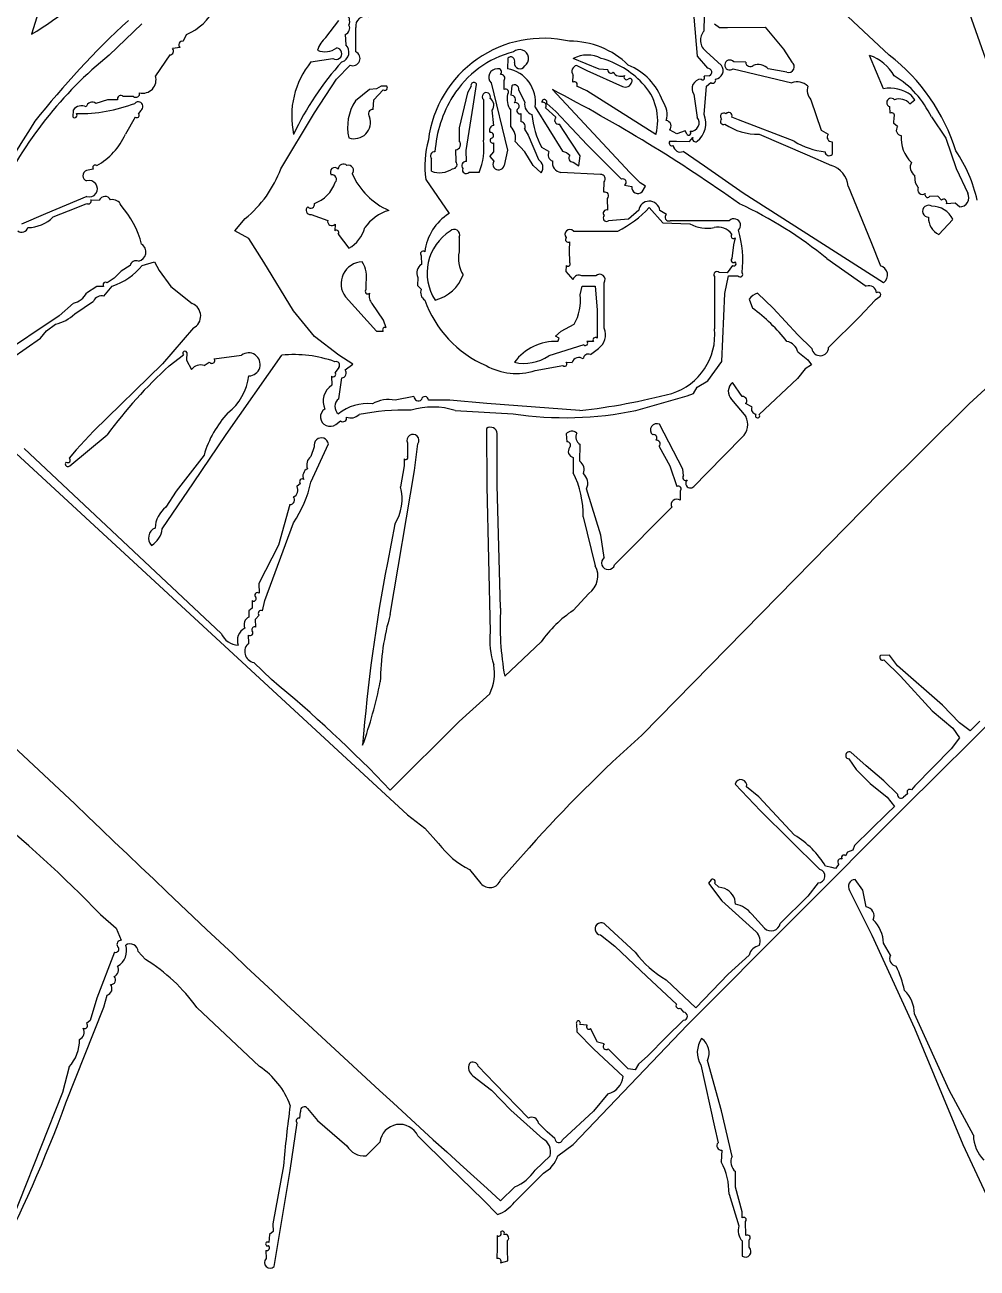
# Model space of a CAD drawing. Extents: x 0 to 7.36, y -0.01 to 6.7.
# Drawn here: x 2.505 to 4.805, y -0.008 to 2.994 of the extents above; entities that cross this region are included whole.
import ezdxf

# ---------------------------------------------------------------- set-up
doc = ezdxf.new("R2010")
doc.units = 0

msp = doc.modelspace()

# ---------------------------------------------------------------- linework, layer by layer
at = {"color": 7, "linetype": 'CONTINUOUS'}
for p, q in [((4.547225, 3.703766), (5.520858, 0.929167)), ((4.592895, 2.920543), (4.387109, 3.113177)), ((3.231966, 2.96276), (3.263722, 3.004565)), ((4.120852, 3.012145), (4.128893, 2.917863)), ((4.145852, 2.979415), (4.146164, 3.015612)), ((2.708923, 2.920719), (2.787733, 2.996156)), ((3.304151, 2.928389), (3.304182, 2.987167)), ((4.170497, 2.996368), (4.182508, 2.986946)), ((4.182508, 2.986946), (4.202442, 2.9875)), ((4.202442, 2.9875), (4.2928, 2.988078)), ((4.2928, 2.988078), (4.337274, 2.93486)), ((2.895739, 2.970706), (2.886922, 2.953851)), ((3.278948, 2.970534), (3.280078, 2.945459)), ((2.855491, 2.921234), (2.820528, 2.870378)), ((2.879778, 2.939132), (2.861962, 2.936267)), ((3.196137, 2.904167), (3.249287, 2.9125)), ((3.671613, 2.91294), (3.670617, 2.887798)), ((3.891894, 2.88707), (3.829513, 2.912249)), ((4.128893, 2.917863), (4.153785, 2.888813)), ((4.187531, 2.895821), (4.150749, 2.92931)), ((4.337274, 2.93486), (4.357349, 2.903972)), ((4.57881, 2.839378), (4.545328, 2.919737)), ((3.258093, 2.862551), (3.290648, 2.896405)), ((3.837909, 2.895842), (3.862597, 2.883733)), ((3.862597, 2.883733), (3.948304, 2.845221)), ((3.912865, 2.885327), (3.891894, 2.88707)), ((4.215686, 2.88782), (4.357475, 2.853609)), ((4.246233, 2.903215), (4.216973, 2.904167)), ((4.34544, 2.879157), (4.30051, 2.887108)), ((3.204795, 2.78159), (3.258093, 2.862551)), ((3.630905, 2.853778), (3.67085, 2.690979)), ((3.662725, 2.837339), (3.662517, 2.859406)), ((3.828667, 2.855219), (3.829184, 2.872257)), ((4.158015, 2.87042), (4.145451, 2.869525)), ((4.151474, 2.845561), (4.161823, 2.854191)), ((3.337534, 2.837519), (3.303569, 2.810036)), ((3.354569, 2.839253), (3.337534, 2.837519)), ((3.348304, 2.812811), (3.370484, 2.83667)), ((3.365342, 2.845833), (3.354569, 2.839253)), ((3.379573, 2.845269), (3.365342, 2.845833)), ((3.573912, 2.829379), (3.553648, 2.744691)), ((3.582837, 2.845935), (3.573912, 2.829379)), ((3.587516, 2.797445), (3.596256, 2.849613)), ((3.681017, 2.846444), (3.678582, 2.823544)), ((3.71276, 2.806794), (3.697964, 2.837146)), ((3.966272, 2.637418), (3.779336, 2.837625)), ((3.862705, 2.834298), (3.838223, 2.845412)), ((4.029185, 2.729167), (3.862705, 2.834298)), ((4.120852, 2.826149), (4.129185, 2.770164)), ((4.145852, 2.777109), (4.151474, 2.845561)), ((4.654173, 2.812486), (4.64568, 2.824108)), ((2.704721, 2.8125), (2.676842, 2.804167)), ((2.729, 2.812347), (2.704721, 2.8125)), ((2.767772, 2.820833), (2.742884, 2.820833)), ((3.346441, 2.789067), (3.348304, 2.812811)), ((3.570849, 2.690658), (3.587516, 2.797445)), ((3.612516, 2.813062), (3.612516, 2.71523)), ((3.737504, 2.795336), (3.803604, 2.688943)), ((3.787558, 2.770791), (3.762283, 2.793271)), ((3.76538, 2.80392), (3.787675, 2.784137)), ((4.403521, 2.812834), (4.428589, 2.739124)), ((4.595277, 2.780583), (4.593835, 2.796198)), ((4.642311, 2.80314), (4.654173, 2.812486)), ((2.621721, 2.787872), (2.620568, 2.771209)), ((2.77126, 2.771093), (2.747903, 2.729527)), ((2.784966, 2.787203), (2.779178, 2.779332)), ((3.123555, 2.646106), (3.204795, 2.78159)), ((3.637839, 2.750983), (3.633774, 2.787416)), ((3.678566, 2.748), (3.678595, 2.787815)), ((3.703839, 2.759165), (3.703408, 2.779523)), ((3.787675, 2.784137), (3.862833, 2.703949)), ((4.228835, 2.764644), (4.212288, 2.771179)), ((4.363069, 2.712516), (4.228835, 2.764644)), ((4.603692, 2.755124), (4.604199, 2.771297)), ((4.694351, 2.771232), (4.729698, 2.719814)), ((3.553648, 2.744691), (3.554183, 2.713686)), ((3.712093, 2.741929), (3.720759, 2.727725)), ((3.804602, 2.741366), (3.796071, 2.753844)), ((3.845851, 2.67753), (3.804602, 2.741366)), ((4.07958, 2.730778), (4.061907, 2.739994)), ((4.099852, 2.737936), (4.07958, 2.730778)), ((4.10433, 2.729038), (4.099852, 2.737936)), ((4.428589, 2.739124), (4.444787, 2.729558)), ((4.612703, 2.748016), (4.603692, 2.755124)), ((3.63755, 2.686687), (3.638064, 2.709104)), ((3.712635, 2.687357), (3.689426, 2.712125)), ((3.720759, 2.727725), (3.745613, 2.668247)), ((3.862833, 2.703949), (3.945755, 2.620944)), ((4.062549, 2.712529), (4.078859, 2.7125)), ((4.078859, 2.7125), (4.110212, 2.711884)), ((4.110212, 2.711884), (4.1184, 2.721757)), ((4.278558, 2.72956), (4.394589, 2.679723)), ((4.454723, 2.711353), (4.454785, 2.680797)), ((4.729698, 2.719814), (4.754188, 2.646839)), ((3.545366, 2.691868), (3.545849, 2.663865)), ((3.571373, 2.663584), (3.570849, 2.690658)), ((3.628198, 2.676204), (3.63755, 2.686687)), ((3.628198, 2.676204), (3.637636, 2.664187)), ((3.67085, 2.690979), (3.662362, 2.653932)), ((3.733058, 2.654108), (3.712635, 2.687357)), ((3.770847, 2.687503), (3.753783, 2.697269)), ((3.803604, 2.688943), (3.812868, 2.685352)), ((3.812868, 2.685352), (3.821108, 2.678827)), ((3.842954, 2.653188), (3.845851, 2.67753)), ((4.146226, 2.65225), (4.095329, 2.68785)), ((4.394589, 2.679723), (4.452958, 2.654097)), ((2.670326, 2.645485), (2.654084, 2.642145)), ((3.486919, 2.640282), (3.487516, 2.670139)), ((3.752319, 2.63668), (3.733058, 2.654108)), ((3.8292, 2.6625), (3.842954, 2.653188)), ((4.239874, 2.586885), (4.146226, 2.65225)), ((4.754188, 2.646839), (4.782216, 2.587281)), ((3.473445, 2.620543), (3.529519, 2.537993)), ((3.602411, 2.6375), (3.577125, 2.6375)), ((3.895646, 2.632272), (3.799695, 2.6375)), ((3.903567, 2.589635), (3.904184, 2.61444)), ((3.990749, 2.612318), (3.966272, 2.637418)), ((4.00426, 2.604086), (3.990749, 2.612318)), ((4.656134, 2.612129), (4.654231, 2.630108)), ((4.662521, 2.601253), (4.656134, 2.612129)), ((3.953572, 2.606622), (3.971243, 2.603089)), ((3.996018, 2.590816), (4.00426, 2.604086)), ((4.579187, 2.370833), (4.239874, 2.586885)), ((4.493765, 2.604524), (4.548463, 2.470545)), ((2.654499, 2.579161), (2.554562, 2.537492)), ((2.573525, 2.52977), (2.628866, 2.551724)), ((2.628866, 2.551724), (2.654399, 2.562497)), ((2.664174, 2.571434), (2.684705, 2.570238)), ((3.912878, 2.54638), (3.912518, 2.574548)), ((4.012918, 2.552884), (4.045625, 2.515481)), ((4.710049, 2.579779), (4.69017, 2.579167)), ((4.718901, 2.570681), (4.710049, 2.579779)), ((4.751693, 2.563111), (4.730575, 2.561927)), ((4.762522, 2.554167), (4.751693, 2.563111)), ((2.554562, 2.537492), (2.496671, 2.512466)), ((3.012067, 2.496514), (3.037331, 2.525941)), ((3.196247, 2.536004), (3.236544, 2.521216)), ((3.962595, 2.524612), (3.914855, 2.520833)), ((3.987626, 2.545961), (3.962595, 2.524612)), ((4.054782, 2.535878), (4.038931, 2.545433)), ((4.746414, 2.5241), (4.712521, 2.4875)), ((3.046248, 2.477838), (3.012067, 2.496514)), ((3.25415, 2.512531), (3.253771, 2.496507)), ((3.829734, 2.495817), (3.936874, 2.495833)), ((4.045625, 2.515481), (4.111418, 2.513027)), ((4.166094, 2.520833), (4.063396, 2.520833)), ((4.206307, 2.520833), (4.166094, 2.520833)), ((3.082341, 2.420638), (3.046248, 2.477838)), ((3.262135, 2.488443), (3.287515, 2.454167)), ((3.554183, 2.481276), (3.554183, 2.445924)), ((3.820851, 2.449381), (3.821396, 2.469633)), ((4.216791, 2.462479), (4.212519, 2.429528)), ((4.220783, 2.47923), (4.216791, 2.462479)), ((4.548463, 2.470545), (4.571519, 2.412166)), ((3.462516, 2.436324), (3.463105, 2.415409)), ((3.820927, 2.419538), (3.820851, 2.449381)), ((2.759553, 2.412269), (2.737738, 2.398823)), ((2.788548, 2.412889), (2.818513, 2.421449)), ((2.818513, 2.421449), (2.829719, 2.400698)), ((3.15412, 2.303024), (3.082341, 2.420638)), ((3.812517, 2.397976), (3.813143, 2.412825)), ((4.21406, 2.412898), (4.201544, 2.395229)), ((4.442167, 2.429262), (4.537289, 2.362846)), ((2.721029, 2.382391), (2.704083, 2.370749)), ((2.737738, 2.398823), (2.721029, 2.382391)), ((2.829719, 2.400698), (2.85732, 2.362301)), ((3.454182, 2.383771), (3.453565, 2.364638)), ((3.828955, 2.378975), (3.812517, 2.397976)), ((3.883893, 2.3875), (3.850605, 2.3875)), ((4.170852, 2.385753), (4.170852, 2.349311)), ((4.201544, 2.395229), (4.181602, 2.395833)), ((4.195852, 2.345391), (4.204221, 2.387534)), ((4.204221, 2.387534), (4.227094, 2.3875)), ((2.678842, 2.361825), (2.654347, 2.345978)), ((2.69539, 2.362182), (2.678842, 2.361825)), ((2.696191, 2.338217), (2.716161, 2.363021)), ((2.85732, 2.362301), (2.909466, 2.32053)), ((3.329182, 2.354912), (3.329182, 2.371515)), ((3.453565, 2.364638), (3.462563, 2.355155)), ((3.845851, 2.342187), (3.850905, 2.362836)), ((3.850905, 2.362836), (3.88286, 2.362892)), ((3.88286, 2.362892), (3.887518, 2.305974)), ((3.904184, 2.260966), (3.904184, 2.370913)), ((4.170852, 2.349311), (4.170852, 2.259737)), ((4.188088, 2.180521), (4.195852, 2.345391)), ((4.312741, 2.309485), (4.274308, 2.346194)), ((2.622289, 2.321413), (2.587693, 2.290736)), ((2.625436, 2.295749), (2.670543, 2.326656)), ((3.27916, 2.336864), (3.354182, 2.254167)), ((3.370946, 2.280656), (3.343968, 2.32121)), ((4.254022, 2.331212), (4.262285, 2.309935)), ((4.5588, 2.329078), (4.521254, 2.288754)), ((4.569604, 2.3371), (4.5588, 2.329078)), ((2.587693, 2.290736), (2.395484, 2.162231)), ((3.204538, 2.240924), (3.15412, 2.303024)), ((3.887518, 2.305974), (3.887518, 2.250979)), ((4.372093, 2.245434), (4.312741, 2.309485)), ((4.521254, 2.288754), (4.446234, 2.214334)), ((2.543267, 2.237207), (2.557134, 2.254752)), ((2.557134, 2.254752), (2.579287, 2.270932)), ((2.912075, 2.261744), (2.8374, 2.175568)), ((3.354182, 2.254167), (3.370542, 2.253929)), ((3.377955, 2.262101), (3.370946, 2.280656)), ((3.786477, 2.241893), (3.800047, 2.254161)), ((3.800047, 2.254161), (3.831392, 2.270648)), ((2.437911, 2.163964), (2.543267, 2.237207)), ((3.263526, 2.195882), (3.204538, 2.240924)), ((3.795855, 2.237495), (3.786477, 2.241893)), ((3.792354, 2.229034), (3.795855, 2.237495)), ((3.878608, 2.228794), (3.862632, 2.22927)), ((3.887518, 2.250979), (3.886945, 2.237189)), ((4.40563, 2.2121), (4.372093, 2.245434)), ((2.853812, 2.169984), (2.887897, 2.19682)), ((2.896445, 2.202535), (2.895846, 2.184088)), ((2.96251, 2.187496), (3.028348, 2.195833)), ((2.991513, 2.0042), (3.125857, 2.195833)), ((3.296886, 2.174679), (3.263526, 2.195882)), ((3.854812, 2.220813), (3.770452, 2.194325)), ((3.871195, 2.198031), (3.890168, 2.212253)), ((4.371803, 2.203786), (4.396145, 2.184915)), ((2.8374, 2.175568), (2.671174, 2.012724)), ((2.895846, 2.184088), (2.907478, 2.161488)), ((2.938461, 2.17079), (2.950436, 2.179568)), ((3.263041, 2.166093), (3.254171, 2.154602)), ((3.278568, 2.160596), (3.296886, 2.174679)), ((3.737402, 2.158914), (3.804198, 2.170833)), ((3.812376, 2.178989), (3.826856, 2.178551)), ((4.154565, 2.133916), (4.188088, 2.180521)), ((4.389881, 2.162824), (4.37122, 2.139489)), ((4.40494, 2.17241), (4.389881, 2.162824)), ((4.396145, 2.184915), (4.40494, 2.17241)), ((4.785412, 2.078812), (4.887122, 2.172108)), ((3.245429, 2.145134), (3.246447, 2.123582)), ((3.263042, 2.091086), (3.270464, 2.141119)), ((4.128847, 2.118583), (4.154565, 2.133916)), ((4.37122, 2.139489), (4.278793, 2.053076)), ((4.104536, 2.097978), (4.119937, 2.103682)), ((4.119937, 2.103682), (4.128847, 2.118583)), ((4.237442, 2.09592), (4.214038, 2.129905)), ((3.444619, 2.096384), (3.399581, 2.0875)), ((3.53139, 2.0875), (3.479779, 2.087119)), ((3.620465, 2.079167), (3.53139, 2.0875)), ((3.845716, 2.06238), (3.620465, 2.079167)), ((3.98076, 2.0625), (4.104536, 2.097978)), ((4.212122, 2.089051), (4.246085, 2.048379)), ((4.261101, 2.071234), (4.245766, 2.079261)), ((4.571169, 1.864926), (4.785412, 2.078812)), ((3.544621, 2.062431), (3.684608, 2.054167)), ((2.671174, 2.012724), (2.628944, 1.967895)), ((3.255839, 2.02905), (3.267404, 2.03786)), ((3.620263, 2.019324), (3.620924, 1.879099)), ((4.093915, 1.921205), (4.038148, 2.029187)), ((2.613572, 1.929167), (2.703821, 2.00393)), ((2.912493, 1.888123), (2.991513, 2.0042)), ((3.195848, 1.889429), (3.238465, 1.981819)), ((3.429182, 1.984555), (3.42932, 1.952327)), ((3.445849, 1.917312), (3.454182, 1.982326)), ((3.64585, 1.971711), (3.646079, 2.006694)), ((3.81239, 2.00592), (3.813894, 1.987099)), ((4.237855, 1.998103), (4.153153, 1.912112)), ((2.462671, 1.978959), (3.429557, 1.086596)), ((2.979018, 1.524175), (2.503628, 1.971138)), ((2.628944, 1.967895), (2.612404, 1.947419)), ((2.937918, 1.954824), (2.87028, 1.867643)), ((3.204181, 1.974764), (3.196149, 1.951129)), ((3.64585, 1.882459), (3.64585, 1.971711)), ((3.845234, 1.939779), (3.845949, 1.980666)), ((4.037167, 1.975779), (4.062507, 1.928713)), ((3.420849, 1.928882), (3.412515, 1.87838)), ((3.421179, 1.946058), (3.420849, 1.928882)), ((3.829517, 1.94909), (3.829558, 1.912256)), ((4.062507, 1.928713), (4.079532, 1.878935)), ((3.387543, 1.570102), (3.445849, 1.917312)), ((4.095852, 1.905407), (4.093915, 1.921205)), ((4.153153, 1.912112), (4.120982, 1.879326)), ((2.836899, 1.776752), (2.912493, 1.888123)), ((2.87028, 1.867643), (2.845594, 1.82877)), ((3.170961, 1.88587), (3.162258, 1.878829)), ((3.620924, 1.879099), (3.629183, 1.528052)), ((3.654183, 1.584974), (3.64585, 1.882459)), ((3.896395, 1.761307), (3.861911, 1.873437)), ((4.571169, 1.864926), (3.995427, 1.278903)), ((4.087518, 1.868258), (4.087505, 1.84582)), ((3.14523, 1.835291), (3.117752, 1.737293)), ((3.853599, 1.805654), (3.882759, 1.687383)), ((4.067236, 1.829058), (3.929537, 1.689631)), ((3.08437, 1.603969), (3.153728, 1.791628)), ((3.398563, 1.787771), (3.380618, 1.695043)), ((3.904184, 1.707369), (3.896395, 1.761307)), ((3.117752, 1.737293), (3.070423, 1.645118)), ((3.070423, 1.645118), (3.07121, 1.621386)), ((3.053848, 1.603681), (3.054369, 1.585271)), ((3.07892, 1.578976), (3.08437, 1.603969)), ((3.867307, 1.62071), (3.829519, 1.579835)), ((3.054369, 1.585271), (3.045867, 1.579186)), ((3.045867, 1.579186), (3.046326, 1.563395)), ((3.061991, 1.558869), (3.07111, 1.568067)), ((3.063096, 1.538965), (3.061991, 1.558869)), ((3.04612, 1.501331), (3.045334, 1.519798)), ((3.752143, 1.503805), (3.664009, 1.420736)), ((4.593147, 1.471435), (4.571858, 1.47134)), ((4.612502, 1.445853), (4.593147, 1.471435)), ((3.100514, 1.412599), (3.057862, 1.45407)), ((4.579569, 1.460677), (4.619612, 1.421233)), ((4.721031, 1.350903), (4.612502, 1.445853)), ((4.619612, 1.421233), (4.696173, 1.337281)), ((2.625629, 1.112622), (2.331828, 1.387747)), ((3.628175, 1.37878), (3.553798, 1.31151)), ((4.762598, 1.308719), (4.721031, 1.350903)), ((4.629526, 1.104395), (4.87268, 1.345697)), ((4.696173, 1.337281), (4.746182, 1.2952)), ((3.553798, 1.31151), (3.387515, 1.145833)), ((4.746182, 1.2952), (4.762572, 1.271864)), ((4.787921, 1.288742), (4.762598, 1.308719)), ((4.811819, 1.312158), (4.787921, 1.288742)), ((4.762572, 1.271864), (4.742019, 1.245767)), ((4.537241, 1.204635), (4.499638, 1.2375)), ((4.742019, 1.245767), (4.654563, 1.156067)), ((4.494928, 1.221211), (4.512698, 1.195692)), ((4.579539, 1.168694), (4.537241, 1.204635)), ((4.512698, 1.195692), (4.54678, 1.162122)), ((4.220701, 1.160554), (4.281874, 1.095558)), ((4.277526, 1.129559), (4.248271, 1.153851)), ((4.54678, 1.162122), (4.587576, 1.129107)), ((4.61292, 1.136258), (4.579539, 1.168694)), ((4.654563, 1.156067), (4.646166, 1.146408)), ((4.364073, 1.037103), (4.277526, 1.129559)), ((4.587576, 1.129107), (4.605083, 1.106436)), ((4.636996, 1.137202), (4.626838, 1.128551)), ((3.429557, 1.086596), (3.470764, 1.054245)), ((4.105089, 0.579542), (4.629526, 1.104395)), ((4.281874, 1.095558), (4.425169, 0.954196)), ((4.587916, 1.089097), (4.50883, 1.012405)), ((4.605083, 1.106436), (4.587916, 1.089097)), ((3.470764, 1.054245), (3.504312, 1.017325)), ((3.654208, 0.929193), (3.723337, 1.006936)), ((4.492181, 0.996225), (4.486839, 0.987162)), ((4.50452, 1.000911), (4.492181, 0.996225)), ((4.50883, 1.012405), (4.50452, 1.000911)), ((4.454391, 0.959391), (4.438995, 0.961916)), ((4.471265, 0.967017), (4.462811, 0.956755)), ((3.579298, 0.954029), (3.606433, 0.920495)), ((4.462811, 0.956755), (4.454391, 0.959391)), ((4.16288, 0.929445), (4.155921, 0.921221)), ((4.155921, 0.921221), (4.188451, 0.878788)), ((4.180875, 0.911898), (4.170782, 0.920911)), ((4.195792, 0.90803), (4.180875, 0.911898)), ((4.420789, 0.92201), (4.396158, 0.889999)), ((4.49709, 0.903767), (4.550793, 0.795985)), ((4.529187, 0.904167), (4.510393, 0.929784)), ((4.536922, 0.864135), (4.529187, 0.904167)), ((4.188451, 0.878788), (4.271011, 0.803962)), ((4.396158, 0.889999), (4.329399, 0.823897)), ((2.687667, 0.845706), (2.725877, 0.812669)), ((4.291748, 0.812512), (4.260563, 0.846204)), ((2.725877, 0.812669), (2.737979, 0.783267)), ((3.979092, 0.754249), (3.907787, 0.820722)), ((3.895555, 0.796352), (3.929585, 0.7694)), ((4.550793, 0.795985), (4.653817, 0.571076)), ((2.721583, 0.754516), (2.679179, 0.643654)), ((2.778813, 0.756169), (2.796293, 0.737228)), ((3.929585, 0.7694), (4.007166, 0.695606)), ((4.595985, 0.747614), (4.578879, 0.776083)), ((4.254573, 0.747583), (4.203953, 0.701217)), ((4.007166, 0.695606), (4.07865, 0.629467)), ((4.203953, 0.701217), (4.125985, 0.620268)), ((4.125985, 0.620268), (4.053811, 0.687743)), ((2.679179, 0.643654), (2.663123, 0.590001)), ((2.695846, 0.621702), (2.703621, 0.650887)), ((2.604178, 0.391091), (2.695846, 0.621702)), ((2.920747, 0.620949), (3.071761, 0.47879)), ((4.087919, 0.619381), (4.096109, 0.609695)), ((4.737044, 0.421721), (4.653577, 0.606006)), ((2.663123, 0.590001), (2.653798, 0.582763)), ((3.829407, 0.290501), (4.105089, 0.579542)), ((3.837309, 0.581542), (3.837887, 0.562258)), ((3.862893, 0.578256), (3.845465, 0.580172)), ((4.096139, 0.590114), (4.054318, 0.549324)), ((4.653817, 0.571076), (4.770255, 0.290243)), ((3.837887, 0.562258), (3.879319, 0.52072)), ((3.888415, 0.53702), (3.87121, 0.570037)), ((4.054318, 0.549324), (4.009305, 0.503981)), ((3.879319, 0.52072), (3.95032, 0.454227)), ((3.904598, 0.532998), (3.888415, 0.53702)), ((3.96213, 0.472565), (3.914155, 0.520947)), ((3.987414, 0.483857), (3.979192, 0.47084)), ((4.009305, 0.503981), (3.987414, 0.483857)), ((4.137519, 0.482227), (4.170852, 0.332947)), ((4.187534, 0.37136), (4.153881, 0.492776)), ((2.611905, 0.477405), (2.596377, 0.416045)), ((3.587173, 0.456371), (3.631881, 0.421087)), ((3.640049, 0.437201), (3.600247, 0.479213)), ((3.979192, 0.47084), (3.96213, 0.472565)), ((3.631881, 0.421087), (3.678846, 0.373092)), ((3.721201, 0.353903), (3.640049, 0.437201)), ((4.795896, 0.312457), (4.737044, 0.421721)), ((2.596377, 0.416045), (2.429178, -0.004167)), ((3.912863, 0.412731), (3.878768, 0.370573)), ((3.169138, 0.353777), (3.170848, 0.369415)), ((3.187848, 0.376881), (3.212219, 0.348391)), ((3.678846, 0.373092), (3.755726, 0.30427)), ((3.878768, 0.370573), (3.803955, 0.301198)), ((4.213072, 0.261254), (4.187534, 0.37136)), ((3.145848, 0.227635), (3.162514, 0.342262)), ((3.212219, 0.348391), (3.282691, 0.28737)), ((3.766209, 0.320739), (3.745938, 0.342108)), ((4.170852, 0.332947), (4.179186, 0.294215)), ((3.454574, 0.310828), (3.529582, 0.236275)), ((3.785174, 0.304493), (3.766209, 0.320739)), ((3.329267, 0.262597), (3.362591, 0.295918)), ((3.79268, 0.262821), (3.829407, 0.290501)), ((4.188123, 0.276518), (4.186903, 0.248133)), ((4.770255, 0.290243), (4.895855, 0.020833)), ((3.773381, 0.2628), (3.737167, 0.228425)), ((3.129727, 0.238702), (3.104181, 0.098502)), ((3.10707, -0.004447), (3.145848, 0.227635)), ((3.529582, 0.236275), (3.612241, 0.156857)), ((3.687259, 0.151365), (3.757352, 0.221027)), ((4.221278, 0.187236), (4.221313, 0.225024)), ((3.68805, 0.1878), (3.654183, 0.154167)), ((4.237519, 0.127455), (4.221278, 0.187236)), ((3.612241, 0.156857), (3.646791, 0.120833)), ((4.205842, 0.170441), (4.229784, 0.094201)), ((4.23731, 0.112761), (4.237519, 0.127455)), ((3.104181, 0.098502), (3.104734, 0.080412)), ((4.246287, 0.070566), (4.245862, 0.104589)), ((3.095714, 0.072635), (3.093974, 0.053789)), ((3.104734, 0.080412), (3.095714, 0.072635)), ((3.645533, 0.070382), (3.64585, 0.04108)), ((3.086952, 0.03426), (3.087514, 0.014713)), ((3.64585, 0.04108), (3.645233, 0.014723)), ((3.67085, 0.034984), (3.67085, 0.058037)), ((3.671148, 0.009488), (3.67085, 0.034984)), ((4.237844, 0.057365), (4.237519, 0.020833)), ((4.254186, 0.041948), (4.254186, 0.05966)), ((3.654183, 0.004167), (3.671148, 0.009488))]:
    msp.add_line(p, q, dxfattribs=at)
for centre, radius, start, end in [((28.595334, -5.430366), 27.39451, 159.238307, 162.141061), ((2.174281, 3.558805), 0.682508, 300.51607, 341.444804), ((2.848461, 3.087577), 0.126071, 292.024535, 335.097127), ((4.197691, 1.44164), 2.126892, 132.707025, 141.667652), ((3.267445, 3.002681), 0.022163, 334.895857, 416.569181), ((3.327901, 2.990474), 0.023949, 70.924669, 187.937254), ((3.273942, 2.985405), 0.015691, 288.605272, 390.114742), ((4.169735, 2.956458), 0.033128, 136.131761, 235.031346), ((2.885143, 2.945621), 0.00842, 77.799218, 230.415609), ((3.271479, 2.91491), 0.062056, 129.549008, 163.569824), ((3.263336, 2.927553), 0.024513, 288.078841, 406.924958), ((3.757519, 2.681346), 0.27995, 77.04157, 172.89281), ((3.822417, 2.756164), 0.198014, 45.093526, 90.613723), ((3.319971, 2.162116), 0.974093, 128.851159, 154.628849), ((2.855409, 2.930179), 0.008945, 270.528556, 402.893744), ((3.230241, 2.977124), 0.048259, 247.737354, 305.776951), ((3.256752, 2.924199), 0.013878, 237.456722, 442.955612), ((3.297325, 2.912429), 0.017359, 247.381506, 426.84303), ((3.747294, 2.690647), 0.245967, 104.700758, 147.971906), ((3.678842, 2.906856), 0.009449, 335.617947, 499.916098), ((3.699503, 2.912241), 0.021917, 306.635045, 491.869269), ((3.863511, 2.849218), 0.071616, 62.083839, 118.341986), ((3.841842, 2.708393), 0.211439, 43.089985, 74.867079), ((4.510699, 2.817174), 0.10825, 29.50435, 71.343627), ((4.307149, 2.55062), 0.467433, 17.235822, 52.315761), ((3.356715, 2.773139), 0.207252, 140.786253, 192.249315), ((3.786064, 2.434243), 0.697321, 137.622033, 154.979802), ((3.645481, 2.867502), 0.02002, 87.834808, 223.27564), ((3.648619, 2.880065), 0.007815, 309.789296, 467.740673), ((3.656591, 2.807228), 0.081782, 351.638643, 440.124456), ((3.700735, 2.900983), 0.013431, 171.556352, 331.886285), ((3.841408, 2.881141), 0.015112, 103.388639, 216.008315), ((3.920218, 2.884456), 0.007404, 173.244961, 320.292369), ((3.907973, 2.761333), 0.145557, 19.132366, 68.124725), ((4.154588, 2.879315), 0.009532, 291.066148, 454.836026), ((4.170669, 2.88355), 0.020855, 276.713834, 396.045178), ((4.207443, 2.896693), 0.012111, 38.103399, 312.891103), ((4.256839, 2.903391), 0.010607, 180.950703, 314.562252), ((4.275965, 2.864768), 0.03319, 42.307459, 110.609526), ((4.349606, 2.892423), 0.013904, 252.56411, 416.163575), ((2.789773, 2.860944), 0.032169, 255.700778, 377.054103), ((3.589524, 2.847855), 0.006958, 14.641475, 196.015802), ((3.654881, 2.864798), 0.009348, 324.766738, 457.755629), ((3.832313, 2.849212), 0.007027, 327.261169, 481.254032), ((3.944089, 2.890487), 0.021122, 210.627992, 295.13425), ((3.955535, 2.859301), 0.015828, 242.819357, 347.037481), ((3.958343, 2.86772), 0.006418, 145.390195, 305.402947), ((3.966163, 2.858662), 0.00561, 328.73606, 496.993612), ((3.905741, 2.762514), 0.127869, 344.882818, 404.940161), ((4.139296, 2.839635), 0.022848, 92.32639, 216.171852), ((4.142036, 2.865868), 0.005004, 222.866592, 406.95881), ((4.166066, 2.86034), 0.007471, 235.39575, 379.526882), ((4.370376, 2.818685), 0.037231, 46.806988, 110.274324), ((4.48631, 2.673689), 0.229773, 25.120284, 58.924353), ((2.737079, 2.81473), 0.008423, 46.433479, 196.434721), ((2.773476, 2.827384), 0.008686, 228.948159, 375.954148), ((3.374296, 2.841744), 0.006346, 233.083296, 393.743684), ((3.619618, 2.8201), 0.009998, 334.236408, 584.744679), ((3.666556, 2.831475), 0.007005, 307.808031, 483.152257), ((3.715359, 2.815133), 0.045802, 166.352746, 216.614947), ((3.679621, 2.813014), 0.010581, 313.962282, 455.63454), ((3.687728, 2.838583), 0.010336, 352.010906, 490.487316), ((1.942863, -0.678888), 3.967177, 54.775391, 62.424529), ((4.429919, 2.836352), 0.035355, 164.453199, 221.697739), ((4.594483, 2.753964), 0.08684, 53.874945, 100.398012), ((2.641761, 2.77384), 0.024464, 61.686443, 145.000273), ((2.636492, 3.157082), 0.37761, 268.975379, 290.835813), ((2.667945, 2.79218), 0.014928, 53.418951, 167.632049), ((2.779148, 2.796739), 0.011171, 301.389552, 498.322783), ((3.397593, 2.747067), 0.113161, 146.189583, 193.404701), ((3.782501, 2.668624), 0.287494, 147.971906, 176.270371), ((3.618587, 2.799293), 0.019279, 321.971803, 418.633714), ((3.690122, 2.797364), 0.008632, 311.34127, 471.44856), ((3.737411, 2.801258), 0.025264, 167.343753, 252.465957), ((3.75972, 2.806969), 0.006429, 331.68443, 547.726346), ((3.756474, 2.798754), 0.007988, 316.655467, 473.030937), ((4.003723, 2.777333), 0.052438, 343.728701, 397.203331), ((4.597047, 2.806078), 0.010389, 38.181105, 251.993893), ((4.617226, 2.781915), 0.03286, 40.235953, 111.442967), ((2.625067, 2.775466), 0.006194, 223.409293, 401.037945), ((2.775317, 2.775119), 0.005715, 224.78294, 407.495304), ((3.300303, 2.758218), 0.039511, 251.115325, 379.643373), ((3.34499, 2.778753), 0.010415, 81.99006, 224.137396), ((3.700375, 2.78571), 0.00689, 131.34127, 296.110832), ((3.936593, 2.795694), 0.207622, 185.119467, 208.298128), ((3.79446, 2.763647), 0.009934, 134.014557, 279.332104), ((4.052278, 2.74934), 0.013419, 315.854515, 442.364409), ((4.11326, 2.757235), 0.020512, 266.945347, 399.071416), ((4.092071, 2.756557), 0.057574, 310.073113, 380.914243), ((4.192154, 2.760482), 0.007286, 129.506714, 299.914419), ((4.193546, 2.772243), 0.008603, 53.592094, 225.529672), ((4.205029, 2.774419), 0.00795, 335.944042, 503.331136), ((4.598675, 2.774919), 0.006605, 326.75053, 480.961536), ((3.993959, 1.794668), 1.754595, 146.590355, 157.672018), ((3.639028, 2.739248), 0.011795, 95.787622, 209.310062), ((3.629773, 2.726098), 0.007448, 312.062144, 457.941886), ((3.65257, 2.72055), 0.037806, 347.124802, 406.55861), ((3.702415, 2.747888), 0.011366, 328.379696, 442.799095), ((4.108295, 2.732848), 0.005499, 223.853325, 405.2366), ((4.275887, 2.872086), 0.142551, 235.812975, 271.073775), ((4.622857, 2.739608), 0.013183, 140.37635, 263.906131), ((2.59929, 2.795989), 0.162798, 299.217991, 335.905115), ((3.704059, 2.653305), 0.232929, 164.389978, 188.08546), ((3.543728, 2.70522), 0.013453, 276.995467, 398.996601), ((3.462124, 2.69526), 0.151712, 337.621449, 367.563549), ((3.634793, 2.71437), 0.006199, 90.283325, 301.846619), ((4.067967, 2.708434), 0.006792, 142.919963, 298.835789), ((4.088521, 2.703783), 0.017327, 184.298264, 293.136085), ((4.125087, 2.718658), 0.00737, 155.137784, 303.322969), ((4.45612, 2.863438), 0.177302, 238.344136, 264.062343), ((4.454079, 2.722815), 0.01148, 144.0351, 273.214968), ((4.703649, 2.720689), 0.082396, 175.95614, 225.958322), ((3.494565, 2.677318), 0.010061, 84.005982, 225.52322), ((3.783694, 2.679588), 0.015089, 148.360856, 253.568763), ((3.828013, 2.67208), 0.009654, 135.664956, 277.063205), ((4.447607, 2.687526), 0.009838, 182.555477, 316.847532), ((4.469973, 2.495836), 0.343219, 12.560365, 34.274682), ((2.659129, 2.629476), 0.013637, 111.712353, 248.802362), ((2.675042, 2.649194), 0.005999, 51.734957, 218.183373), ((2.856516, 2.746702), 0.285358, 309.319148, 339.358109), ((3.253684, 2.638331), 0.010712, 41.217325, 217.974628), ((3.274425, 2.644806), 0.012697, 47.492265, 177.367983), ((3.286371, 2.642078), 0.012549, 319.048697, 465.559699), ((3.506882, 2.692767), 0.056154, 249.175223, 303.935392), ((3.538436, 2.656574), 0.010398, 268.86588, 404.523264), ((3.570509, 2.653297), 0.010324, 85.200287, 219.262104), ((3.570639, 2.643423), 0.008783, 157.645754, 317.59665), ((3.64913, 2.656964), 0.013575, 147.853954, 347.096043), ((3.733973, 2.649278), 0.022255, 325.522423, 418.465586), ((3.803082, 2.661233), 0.023973, 170.680649, 261.877737), ((4.435391, 2.598055), 0.058731, 6.323361, 72.596394), ((4.666753, 2.64991), 0.023429, 150.463317, 237.692335), ((2.660518, 2.598011), 0.019787, 252.29219, 468.626588), ((3.177496, 2.639543), 0.081459, 289.234691, 341.403394), ((3.246655, 2.620927), 0.010906, 317.545438, 457.453189), ((3.454407, 2.704275), 0.173494, 203.947679, 246.064265), ((3.896385, 2.621666), 0.010632, 317.186694, 453.987851), ((3.94931, 2.61359), 0.008168, 301.450984, 475.796698), ((3.905935, 2.580841), 0.009107, 316.285993, 465.07217), ((3.985501, 2.600728), 0.014452, 170.594424, 316.697068), ((4.673124, 2.596135), 0.011773, 154.23207, 303.292269), ((4.685307, 2.583368), 0.006426, 152.915846, 319.168446), ((4.762876, 2.576369), 0.022205, 269.084728, 389.432806), ((2.65838, 2.567957), 0.006757, 233.905028, 390.967592), ((2.698719, 2.564092), 0.015302, 27.571181, 156.321358), ((2.716928, 2.549726), 0.021946, 21.243799, 102.220313), ((2.569884, 2.409067), 0.223922, 14.257936, 41.580574), ((3.194616, 2.546338), 0.010462, 128.165361, 278.968364), ((3.195555, 2.559974), 0.00917, 216.158124, 376.848738), ((3.828628, 2.719324), 0.248325, 295.842809, 317.913398), ((4.012975, 2.542199), 0.025626, 91.513874, 171.557763), ((4.013528, 2.542243), 0.025603, 7.156865, 92.754493), ((3.797525, 1.637497), 1.021007, 50.848073, 64.873378), ((4.687839, 2.54348), 0.014505, 58.297069, 268.744462), ((4.695426, 2.49898), 0.056841, 26.228285, 89.963508), ((4.724112, 2.565469), 0.00737, 331.277197, 494.992668), ((2.511284, 2.592483), 0.088357, 270.775708, 314.783513), ((3.41595, 2.439976), 0.110442, 106.805662, 144.579759), ((3.5981, 2.429554), 0.128306, 122.311053, 172.719537), ((3.909962, 2.527385), 0.008177, 134.953695, 306.751559), ((3.90998, 2.538823), 0.008094, 69.021761, 224.272381), ((4.059883, 2.52881), 0.008716, 125.816975, 293.768592), ((4.217559, 2.509317), 0.0161, 313.200958, 494.33392), ((4.731979, 2.527501), 0.044483, 178.097409, 244.059966), ((2.497476, 2.508734), 0.015693, 233.071861, 342.95586), ((3.246343, 2.518892), 0.010071, 166.658835, 320.823654), ((3.257603, 2.492112), 0.005831, 321.011425, 491.077894), ((3.248584, 2.523936), 0.079896, 299.161204, 345.539545), ((3.597224, 2.394368), 0.120532, 122.667447, 212.747883), ((3.54184, 2.486537), 0.013417, 336.916341, 496.140859), ((3.821134, 2.487937), 0.011665, 42.501562, 222.377813), ((4.152562, 2.587572), 0.085146, 241.104729, 281.572192), ((4.178372, 2.461523), 0.043519, 38.220114, 101.572192), ((3.981108, 2.424616), 0.258004, 353.629543, 376.427725), ((2.77453, 2.445074), 0.022796, 282.708994, 417.110993), ((3.81772, 2.475503), 0.006926, 138.693349, 302.060421), ((4.21665, 2.483819), 0.006175, 131.44573, 312.007131), ((3.466766, 2.440987), 0.006309, 49.911897, 227.648757), ((3.621807, 2.428775), 0.069764, 165.77038, 213.306285), ((2.669614, 2.508058), 0.152324, 287.793059, 321.33364), ((2.77347, 2.410133), 0.014081, 64.442647, 171.273979), ((3.32154, 2.368461), 0.052862, 91.673634, 216.70777), ((3.261826, 2.384828), 0.068659, 348.819628, 392.088117), ((3.474969, 2.394986), 0.023619, 120.1545, 208.347011), ((3.817072, 2.416138), 0.00514, 220.135608, 401.409384), ((4.216468, 2.425289), 0.005794, 132.967406, 313.498228), ((4.217585, 2.416736), 0.005212, 227.441116, 416.574862), ((4.565079, 2.389593), 0.023473, 306.944561, 434.075771), ((2.700178, 2.366017), 0.006135, 50.467059, 218.699871), ((3.473567, 2.421739), 0.095217, 283.533705, 340.825966), ((3.843098, 2.374811), 0.014744, 59.390359, 163.592442), ((3.893332, 2.378342), 0.013152, 325.606634, 495.864144), ((4.176293, 2.390723), 0.007369, 43.906961, 222.413152), ((4.232199, 2.391877), 0.006724, 220.609325, 397.699609), ((2.610358, 2.370185), 0.050209, 283.746362, 331.177163), ((3.333693, 2.350373), 0.006399, 134.828093, 309.829822), ((3.358637, 2.337857), 0.022188, 159.963791, 228.613355), ((3.482304, 2.347146), 0.021304, 157.918875, 237.272365), ((3.735639, 2.327231), 0.111221, 329.419584, 367.727687), ((4.295157, 2.29674), 0.05367, 112.85902, 140.035918), ((4.543682, 2.345425), 0.018557, 2.984715, 110.150383), ((4.566277, 2.342039), 0.005954, 303.965057, 493.03584), ((2.689787, 2.318192), 0.021023, 72.265758, 156.259247), ((2.897495, 2.290548), 0.032283, 296.847729, 428.235606), ((3.726696, 2.420144), 0.271581, 199.559158, 246.635032), ((2.558067, 2.365708), 0.097123, 282.620369, 313.919366), ((3.984302, 1.938723), 0.46376, 38.797342, 53.172283), ((3.374504, 2.257783), 0.005527, 51.367083, 224.214345), ((3.868067, 2.244986), 0.039495, 304.028059, 383.867634), ((4.022548, 2.245742), 0.148963, 287.459688, 365.390976), ((3.786441, 2.106332), 0.122844, 87.240883, 143.637036), ((3.858632, 2.225124), 0.00576, 228.459684, 406.024185), ((3.882892, 2.232876), 0.005918, 46.780222, 223.614552), ((4.338935, 2.19628), 0.033714, 12.86404, 78.354005), ((2.89169, 2.200397), 0.005213, 24.201963, 223.329282), ((3.045554, 2.173872), 0.027898, 270.976335, 488.075972), ((3.15639, 1.91316), 0.284317, 69.966708, 96.164903), ((3.711733, 2.281134), 0.104804, 256.640504, 304.074793), ((3.866441, 2.185697), 0.013219, 68.919238, 174.252036), ((4.425822, 2.215216), 0.020431, 188.774409, 357.524474), ((3.592007, 1.35243), 1.101511, 132.079879, 143.739286), ((2.929213, 2.145345), 0.027073, 70.024748, 143.397856), ((2.956511, 2.183475), 0.007222, 212.743511, 393.840206), ((3.256582, 2.171988), 0.008745, 317.618858, 468.631903), ((3.692068, 2.30268), 0.150745, 241.002126, 287.501496), ((3.808341, 2.174857), 0.005775, 224.159826, 405.69061), ((3.842981, 2.17371), 0.016836, 52.245683, 163.287798), ((2.909453, 2.164109), 0.137775, 308.717888, 352.437778), ((3.249428, 2.150211), 0.006463, 231.770163, 402.795918), ((3.269591, 2.152907), 0.01182, 274.23762, 400.577582), ((3.271718, 2.085048), 0.046082, 123.25648, 204.260277), ((3.666371, 3.640554), 1.588332, 276.483326, 284.6187), ((4.231579, 2.10861), 0.027589, 129.479831, 225.149128), ((3.277906, 2.07241), 0.023869, 128.514812, 229.848475), ((3.332304, 1.969563), 0.109674, 83.712419, 129.519244), ((3.38368, 2.010376), 0.078746, 78.350235, 119.992718), ((3.455615, 2.096956), 0.011011, 182.979588, 311.523303), ((3.471337, 2.087816), 0.008471, 355.281896, 533.923861), ((4.239167, 2.086373), 0.009701, 312.855316, 460.243447), ((3.176803, 1.886638), 0.248426, 136.826693, 164.069293), ((3.241688, 2.046817), 0.022714, 121.838387, 308.537772), ((3.273446, 2.044059), 0.008657, 225.734925, 375.969364), ((3.292021, 2.072829), 0.02831, 248.768931, 315.216407), ((3.42447, 1.461329), 0.602133, 88.724041, 100.754138), ((3.489803, 1.887819), 0.183014, 72.570595, 106.482305), ((3.808849, 2.905395), 0.860248, 261.696075, 281.527539), ((4.208979, 2.028641), 0.042029, 313.397518, 388.009438), ((4.272241, 2.066036), 0.012293, 154.98857, 264.648094), ((4.274618, 2.049952), 0.005215, 132.500755, 396.801201), ((3.629465, 2.005434), 0.016662, 4.337524, 123.525357), ((3.82626, 1.994667), 0.017861, 49.103694, 140.947785), ((4.031373, 2.015481), 0.01529, 63.696688, 229.534256), ((3.221193, 1.978922), 0.017513, 9.520447, 193.734153), ((3.442317, 1.990562), 0.014443, 325.234406, 564.574619), ((3.814787, 1.978801), 0.008346, 316.601813, 456.140391), ((3.856482, 1.998641), 0.020834, 152.787477, 239.630239), ((4.023772, 1.996642), 0.007572, 309.929622, 467.860632), ((4.030345, 1.981859), 0.009138, 318.290938, 460.804554), ((3.425271, 1.949164), 0.005138, 217.201208, 397.993688), ((3.832403, 1.963688), 0.01488, 140.926258, 258.817865), ((2.60887, 1.933136), 0.006153, 129.9947, 319.828494), ((2.608621, 1.942665), 0.006076, 232.426688, 411.485979), ((3.194498, 1.90501), 0.017773, 111.684215, 210.851291), ((3.209346, 1.931522), 0.023634, 123.943463, 205.025708), ((3.832201, 1.919909), 0.023763, 336.708188, 416.738035), ((3.175243, 1.890765), 0.006504, 52.084485, 228.812378), ((3.623751, 1.809831), 0.229887, 358.958889, 386.458435), ((3.831419, 1.88633), 0.033105, 337.079253, 406.928434), ((4.100935, 1.900645), 0.006965, 136.868335, 302.730668), ((4.112511, 1.886708), 0.011236, 134.035784, 318.928734), ((2.930037, 1.945935), 0.27175, 325.401147, 347.998567), ((3.146945, 1.870167), 0.017593, 294.074156, 389.495971), ((3.298896, 1.849497), 0.117233, 328.229368, 374.262914), ((4.083346, 1.873463), 0.00667, 308.717891, 484.879831), ((3.144986, 1.846914), 0.011625, 271.203156, 398.20276), ((4.079197, 1.835229), 0.01346, 51.888202, 207.292061), ((2.886385, 1.775616), 0.067002, 127.502699, 177.305428), ((2.829554, 1.754941), 0.025877, 112.967522, 224.532971), ((2.78193, 1.783929), 0.055436, 301.758131, 352.561738), ((7.254147, 0.945419), 3.945397, 169.047247, 175.511724), ((3.837009, 1.662859), 0.051909, 305.710039, 388.192791), ((3.914169, 1.694654), 0.016167, 128.141488, 341.899071), ((3.067183, 1.616068), 0.006671, 52.862069, 226.457113), ((3.057862, 1.607869), 0.0058, 226.210515, 395.449544), ((3.053779, 1.54556), 0.019329, 112.678674, 205.936458), ((3.075504, 1.573171), 0.006735, 59.530714, 229.276439), ((3.973166, 1.400559), 0.609672, 163.853815, 179.340646), ((4.341368, 1.543675), 0.688425, 176.560693, 190.287041), ((3.98945, 1.339685), 0.28853, 123.662298, 145.332607), ((3.051856, 1.507479), 0.033417, 117.555579, 200.75426), ((3.05958, 1.533566), 0.006443, 56.926032, 212.34516), ((3.023999, 1.545154), 0.049633, 205.00446, 266.080713), ((3.063037, 1.480445), 0.026878, 129.007362, 258.898177), ((3.048916, 1.525657), 0.006867, 238.5601, 400.518244), ((3.818154, 1.507292), 0.190108, 173.730738, 198.160928), ((4.57622, 1.466375), 0.006609, 131.306474, 300.442912), ((3.523334, 1.42818), 0.115897, 334.770891, 369.865505), ((1.119047, -1.006941), 3.127361, 43.501042, 50.684462), ((2.328578, 1.612912), 1.05513, 340.123079, 348.77817), ((6.168842, -1.167583), 3.272465, 131.617321, 138.356808), ((4.496057, 1.22971), 0.008574, 65.313422, 262.428035), ((4.234474, 1.157151), 0.014187, 346.547941, 526.122948), ((4.642287, 1.141101), 0.006573, 53.835756, 216.383162), ((34.349112, 34.125152), 45.784348, 226.140744, 227.900197), ((4.621074, 1.134562), 0.008328, 168.252304, 313.803516), ((0.403083, -1.366706), 3.180266, 44.080537, 50.981155), ((4.251409, 0.849913), 0.21848, 30.840629, 58.957561), ((3.670796, 1.138491), 0.205908, 216.047188, 243.617362), ((4.475676, 0.97291), 0.007361, 60.436011, 233.186167), ((4.482932, 0.983374), 0.005442, 44.115216, 228.254611), ((4.166609, 0.924972), 0.005823, 315.78175, 489.818369), ((4.421022, 0.938369), 0.016361, 269.182679, 435.320532), ((3.627806, 0.938656), 0.028047, 220.353531, 340.281711), ((4.179531, 0.86937), 0.041941, 1.474817, 67.187481), ((4.510308, 0.913418), 0.016366, 89.701555, 216.134096), ((4.210486, 0.809093), 0.06233, 36.540866, 79.861355), ((4.534199, 0.84252), 0.021786, 333.267592, 442.819983), ((3.896773, 0.810995), 0.014693, 41.449657, 265.244685), ((4.307434, 0.828588), 0.02246, 225.703656, 347.945631), ((4.497837, 0.773927), 0.081071, 1.523779, 46.486443), ((2.73713, 0.773539), 0.009765, 85.012883, 215.48916), ((4.24981, 0.781537), 0.03086, 339.104165, 406.60741), ((2.724104, 0.761919), 0.007821, 251.188658, 409.544577), ((2.707984, 0.757953), 0.042765, 299.634653, 378.375281), ((2.759237, 0.754978), 0.019612, 3.483249, 122.956482), ((4.1856, 0.911036), 0.259283, 217.206964, 239.450703), ((4.283679, 0.74115), 0.029808, 99.730627, 167.538075), ((2.713488, 0.712018), 0.017929, 293.507245, 389.259788), ((2.564872, 0.364796), 0.438477, 35.745702, 58.144047), ((4.611289, 0.738634), 0.017744, 149.597854, 263.404302), ((4.371206, 0.605546), 0.264569, 12.371358, 25.875404), ((2.713312, 0.687437), 0.010952, 262.619957, 408.007991), ((2.69948, 0.666402), 0.016059, 284.942889, 399.308298), ((4.572573, 0.604717), 0.081014, 0.911359, 45.226876), ((4.084565, 0.625601), 0.007066, 146.826305, 298.336304), ((4.095411, 0.599904), 0.009816, 274.255884, 445.921792), ((2.629804, 0.561332), 0.018841, 292.115255, 390.730252), ((2.649504, 0.577122), 0.007089, 240.37175, 412.724015), ((3.841851, 0.583621), 0.004996, 316.330364, 564.600355), ((3.867322, 0.57442), 0.005859, 139.101507, 311.580488), ((2.542997, 0.541248), 0.093937, 317.185336, 361.604126), ((4.188007, 0.512491), 0.058864, 145.296378, 210.94015), ((4.114577, 0.510767), 0.043226, 335.403822, 414.604966), ((3.909557, 0.527116), 0.007694, 130.132625, 306.702834), ((3.60065, 0.476365), 0.024112, 156.040412, 236.017695), ((3.58716, 0.47561), 0.013574, 15.391696, 129.010844), ((2.966296, 0.319763), 0.190821, 19.789409, 56.44828), ((3.902472, 0.459764), 0.048167, 282.458417, 353.398818), ((-0.36222, 1.468096), 3.155861, 332.191552, 340.045651), ((6.100745, -0.016379), 2.981948, 172.276598, 175.092824), ((3.179855, 0.371994), 0.009369, 31.444563, 195.977772), ((3.167045, 0.347318), 0.006789, 72.04458, 228.142381), ((3.410682, 0.290419), 0.048405, 24.936651, 173.477241), ((3.729259, 0.338966), 0.016972, 10.668448, 118.346554), ((3.740021, 0.273091), 0.034911, 342.855692, 423.265386), ((3.794859, 0.304522), 0.009684, 180.170419, 339.929747), ((4.883355, 0.314538), 0.087483, 181.36275, 224.943169), ((3.325515, 0.311713), 0.049259, 209.615255, 274.368248), ((4.187088, 0.2871), 0.010633, 138.004785, 275.587678), ((3.722093, 0.28666), 0.074504, 298.245794, 341.338905), ((4.046235, 0.172687), 0.159623, 359.193742, 388.206489), ((4.240393, 0.248416), 0.030187, 154.831128, 230.798895), ((3.650258, 0.283496), 0.102888, 291.550263, 327.639418), ((3.616762, 0.202721), 0.08722, 290.1381, 323.927221), ((4.263199, 0.082213), 0.0355, 160.263076, 224.42095), ((4.241346, 0.108423), 0.005925, 319.669865, 492.935544), ((3.649477, 0.074954), 0.006039, 229.223072, 401.317401), ((3.65805, 0.075723), 0.005164, 322.144731, 501.443477), ((3.665037, 0.064423), 0.008636, 312.310852, 469.687673), ((4.250157, 0.065055), 0.006734, 306.753026, 485.074409), ((3.091128, 0.050027), 0.004717, 52.898147, 305.862489), ((3.088659, 0.041256), 0.007201, 256.2836, 403.397884), ((4.245222, 0.031888), 0.013474, 235.132975, 408.294562), ((3.097551, 0.005397), 0.013694, 137.133105, 314.038394), ((3.648223, 0.008186), 0.007189, 326.00898, 474.576897)]:
    msp.add_arc(centre, radius, start, end, dxfattribs=at)

doc.saveas('drawing.dxf')
